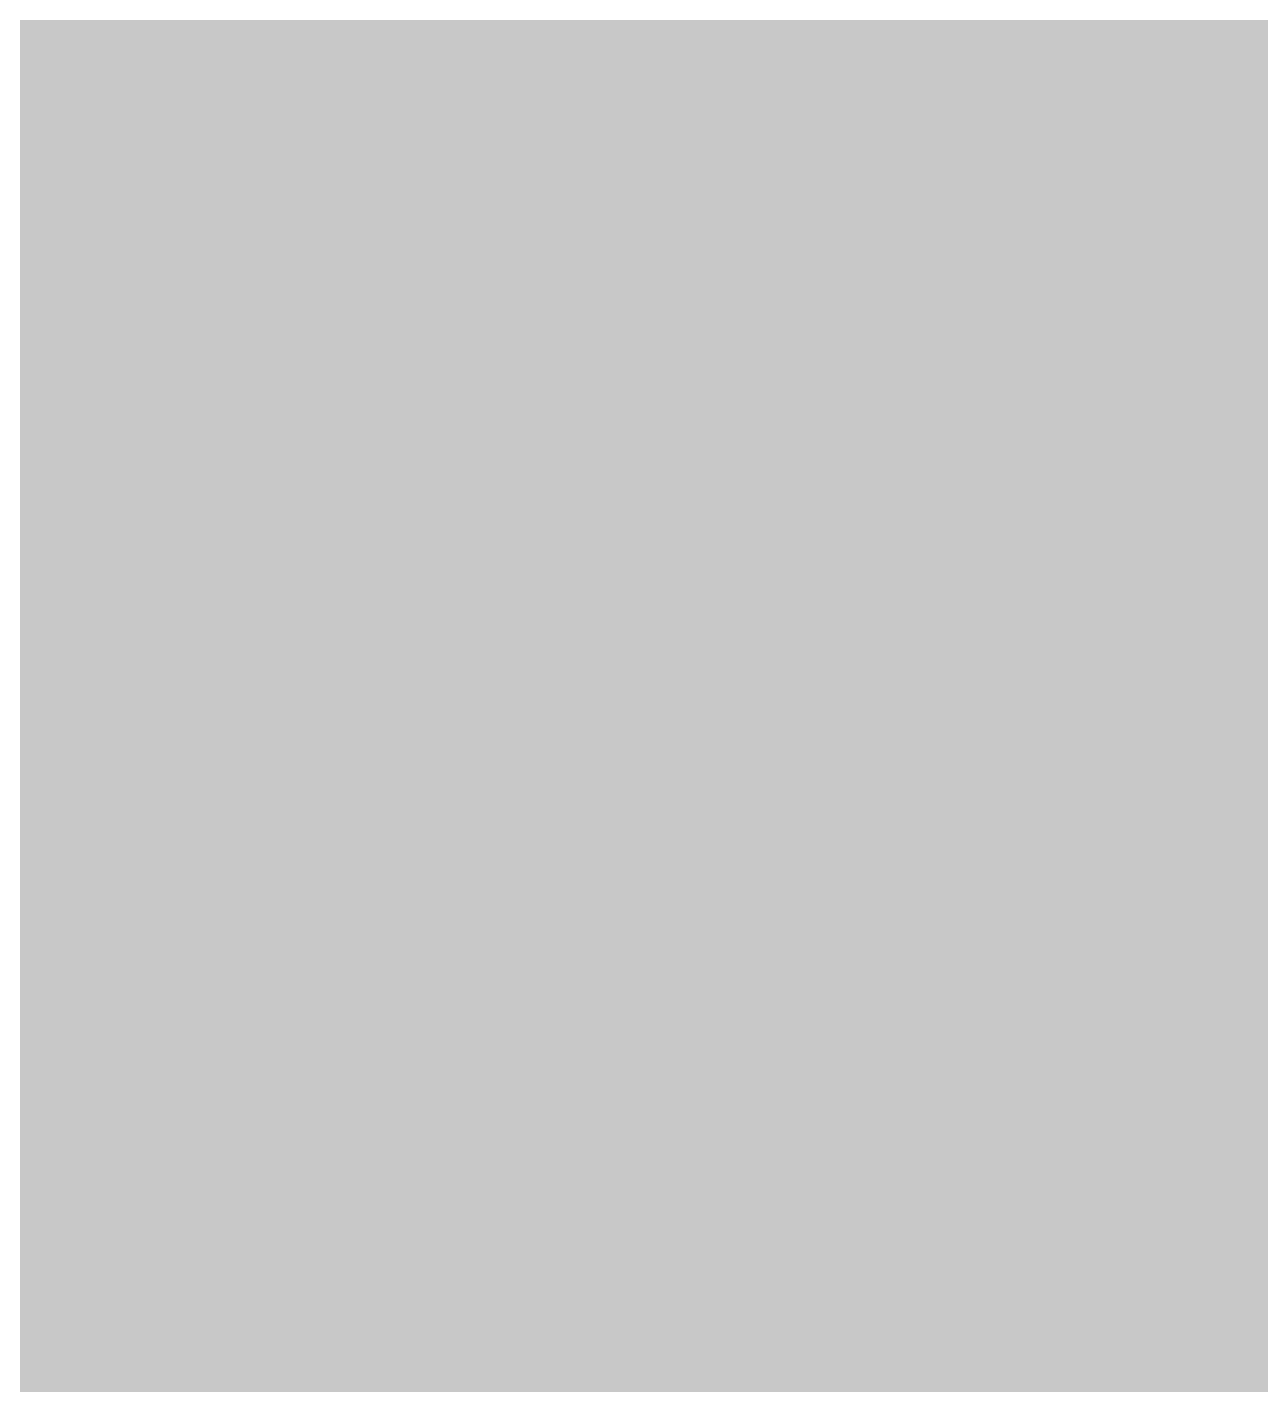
# Model space of a CAD drawing. Header units: inches. Extents: x -0.16 to 1.73, y -0.16 to 1.34.
# Drawn here: x 0.2655 to 0.27712, y 0.29173 to 0.30451 of the extents above; entities that cross this region are included whole.
import ezdxf

# ---------------------------------------------------------------- set-up
doc = ezdxf.new("R2010")
doc.units = ezdxf.units.IN
doc.header["$MEASUREMENT"] = 0
doc.layers.add('Bottom Layer', color=5, linetype='Continuous')
doc.layers.add('Top Layer', color=1, linetype='Continuous')

msp = doc.modelspace()

# ---------------------------------------------------------------- hatches: boundary and pattern name
at = {"layer": 'Top Layer'}
h = msp.add_hatch(color=1, dxfattribs=at)
h.paths.add_polyline_path([(0.32796, 0.405263), (0.32796, 0.336136), (0.329202, 0.329893), (0.332738, 0.324601), (0.33803, 0.321064), (0.344273, 0.319823), (0.350516, 0.321064), (0.351909, 0.321995), (0.356909, 0.319322), (0.356909, 0.288713), (0.352289, 0.2868), (0.350715, 0.288374), (0.344596, 0.292463), (0.337378, 0.293898), (0.186489, 0.293898), (0.182182, 0.29557), (0.182182, 0.32883), (0.147898, 0.32883), (0.147898, 0.29557), (0.143591, 0.293898), (0.115931, 0.293898), (0.110262, 0.299567), (0.110262, 0.360387), (0.129909, 0.380034), (0.223233, 0.380034), (0.230452, 0.381469), (0.236571, 0.385558), (0.237198, 0.386497), (0.246611, 0.386497), (0.247005, 0.386234), (0.252142, 0.385213), (0.304425, 0.385213), (0.309562, 0.386234), (0.313917, 0.389144), (0.316826, 0.393499), (0.317848, 0.398636), (0.317095, 0.402422), (0.319944, 0.407423), (0.3258, 0.407423)])
h.paths.add_polyline_path([(0.287239, 0.36376), (0.278283, 0.36376), (0.27204, 0.362518), (0.269574, 0.360869), (0.252142, 0.360869), (0.247005, 0.359848), (0.24265, 0.356938), (0.23974, 0.352583), (0.238718, 0.347446), (0.23974, 0.342309), (0.24265, 0.337954), (0.247005, 0.335044), (0.252142, 0.334023), (0.269293, 0.334023), (0.269317, 0.33401), (0.269652, 0.33397), (0.271627, 0.332651), (0.271753, 0.332443), (0.272306, 0.331085), (0.272819, 0.329173), (0.273226, 0.326725), (0.273486, 0.323771), (0.273581, 0.320169), (0.27376, 0.319768), (0.27376, 0.316836), (0.275002, 0.310593), (0.278538, 0.305301), (0.28383, 0.301764), (0.290073, 0.300523), (0.296316, 0.301764), (0.301609, 0.305301), (0.305145, 0.310593), (0.306387, 0.316836), (0.306387, 0.319738), (0.306564, 0.32013), (0.306651, 0.322804), (0.306883, 0.325077), (0.30726, 0.327156), (0.307768, 0.329045), (0.308401, 0.330758), (0.309151, 0.332308), (0.310018, 0.333715), (0.311007, 0.334998), (0.312134, 0.336178), (0.313658, 0.337475), (0.313861, 0.337872), (0.314265, 0.338063), (0.314581, 0.338948), (0.316826, 0.342309), (0.317848, 0.347446), (0.316826, 0.352583), (0.313917, 0.356938), (0.309562, 0.359848), (0.304425, 0.360869), (0.295949, 0.360869), (0.293482, 0.362518)], flags=0)

# ---------------------------------------------------------------- linework, layer by layer
at = {"layer": 'Bottom Layer'}
msp.add_lwpolyline([(0.241637, 0.2684, 0.02, 0.02, 0), (0.290073, 0.316836, 0.02, 0.02, 0)], format="xyseb", dxfattribs=at)

doc.saveas('drawing.dxf')
